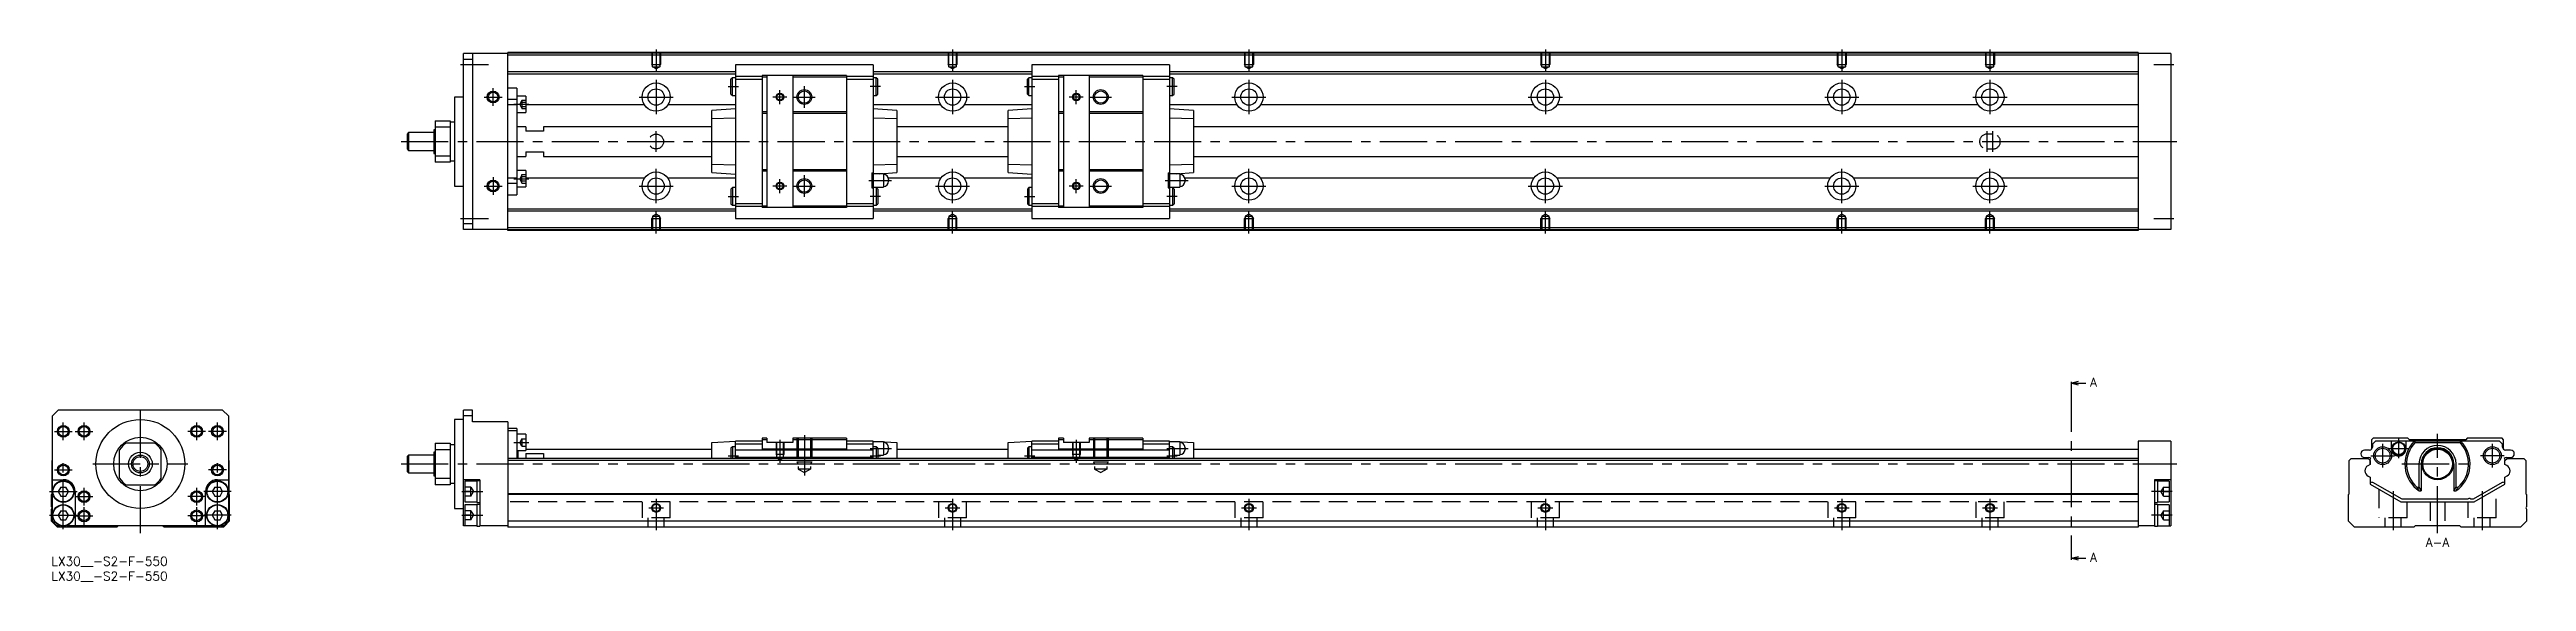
# Model space of a CAD drawing. Extents: x -1 to 835, y -8 to 171.
import ezdxf

# ---------------------------------------------------------------- set-up
doc = ezdxf.new("R2010")
doc.units = 0
doc.header["$LTSCALE"] = 0.5
doc.linetypes.add('CENTER', pattern=[50.8, 31.75, -6.35, 6.35, -6.35])
doc.linetypes.add('DASHED', pattern=[19.05, 12.7, -6.35])
for name, color, linetype in [('MSM_CENTER', 1, 'CENTER'), ('MSM_CONTINUOUS', 7, 'CONTINUOUS'), ('MSM_DASHED', 4, 'DASHED'), ('MSM_NARROW', 5, 'CONTINUOUS'), ('MSM_PART_NUMBER', 7, 'CONTINUOUS')]:
    doc.layers.add(name, color=color, linetype=linetype)
doc.styles.get("Standard").update_dxf_attribs({"font": 'txt.shx', "height": 3, "bigfont": 'bigfont.shx'})

msp = doc.modelspace()

# ---------------------------------------------------------------- linework, layer by layer
at = {"layer": 'MSM_CENTER'}
for p, q in [((204, 171), (204, 163.49)), ((304, 171), (304, 163.49)), ((404, 171), (404, 163.49)), ((504, 171), (504, 163.49)), ((604, 171), (604, 163.49)), ((654, 171), (654, 163.49)), ((138, 166), (147.4, 166)), ((204, 160.75), (204, 149.25)), ((304, 160.75), (304, 149.25)), ((404, 160.75), (404, 149.25)), ((504, 160.75), (504, 149.25)), ((604, 160.75), (604, 149.25)), ((654, 160.75), (654, 149.25)), ((709.25, 166), (716, 166)), ((146, 155), (152, 155)), ((149, 152), (149, 158)), ((156, 152.55), (161, 152.55)), ((198.25, 155), (209.75, 155)), ((228.25, 158.5), (231.75, 158.5)), ((248.11, 155), (243.39, 155)), ((245.75, 152.63), (245.75, 157.36)), ((250.38, 155), (257.62, 155)), ((254, 151.37), (254, 158.62)), ((279.75, 158.5), (276.25, 158.5)), ((298.25, 155), (309.75, 155)), ((328.25, 158.5), (331.75, 158.5)), ((348.11, 155), (343.39, 155)), ((345.75, 152.63), (345.75, 157.36)), ((350.38, 155), (357.62, 155)), ((379.75, 158.5), (376.25, 158.5)), ((398.25, 155), (409.75, 155)), ((498.25, 155), (509.75, 155)), ((598.25, 155), (609.75, 155)), ((648.25, 155), (659.75, 155)), ((204, 136.5), (204, 143.5)), ((653, 136.5), (653, 143.5)), ((655, 136.5), (655, 143.5)), ((118, 140), (717, 140)), ((149, 128), (149, 122)), ((156, 127.44), (161, 127.44)), ((204, 119.25), (204, 130.75)), ((245.75, 122.63), (245.75, 127.36)), ((254, 121.37), (254, 128.62)), ((275.75, 126.9), (283.45, 126.9)), ((304, 119.25), (304, 130.75)), ((345.75, 122.63), (345.75, 127.36)), ((375.75, 126.9), (383.45, 126.9)), ((404, 119.25), (404, 130.75)), ((504, 119.25), (504, 130.75)), ((604, 119.25), (604, 130.75)), ((654, 119.25), (654, 130.75)), ((146, 125), (152, 125)), ((198.25, 125), (209.75, 125)), ((228.25, 121.5), (231.75, 121.5)), ((248.11, 125), (243.39, 125)), ((250.38, 125), (257.62, 125)), ((279.75, 121.5), (276.25, 121.5)), ((298.25, 125), (309.75, 125)), ((328.25, 121.5), (331.75, 121.5)), ((348.11, 125), (343.39, 125)), ((350.38, 125), (357.62, 125)), ((379.75, 121.5), (376.25, 121.5)), ((398.25, 125), (409.75, 125)), ((498.25, 125), (509.75, 125)), ((598.25, 125), (609.75, 125)), ((648.25, 125), (659.75, 125)), ((138, 114), (147.4, 114)), ((204, 109), (204, 116.51)), ((304, 109), (304, 116.51)), ((404, 109), (404, 116.51)), ((504, 109), (504, 116.51)), ((604, 109), (604, 116.51)), ((654, 109), (654, 116.51)), ((709.25, 114), (716, 114)), ((30, 8), (30, 51.5)), ((681.37, 58), (681.37, 0)), ((1, 42.3), (7, 42.3)), ((4, 39.3), (4, 45.3)), ((8, 42.3), (14, 42.3)), ((11, 39.3), (11, 45.3)), ((52, 42.3), (46, 42.3)), ((49, 39.3), (49, 45.3)), ((59, 42.3), (53, 42.3)), ((56, 39.3), (56, 45.3)), ((156, 38.55), (161, 38.55)), ((228.25, 34.1), (231.75, 34.1)), ((245.75, 39.5), (245.75, 31.69)), ((254, 41), (254, 27.41)), ((276.25, 36.5), (283.45, 36.5)), ((276.25, 34.1), (279.75, 34.1)), ((328.25, 34.1), (331.75, 34.1)), ((345.75, 39.5), (345.75, 31.69)), ((376.25, 36.5), (383.45, 36.5)), ((376.25, 34.1), (379.75, 34.1)), ((782.5, 34.1), (790.5, 34.1)), ((786.5, 30.1), (786.5, 38.1)), ((788.65, 36.5), (795.15, 36.5)), ((791.9, 33.25), (791.9, 39.75)), ((805, 8), (805, 41.5)), ((827.5, 34.1), (819.5, 34.1)), ((823.5, 30.1), (823.5, 38.1)), ((1, 29.3), (7, 29.3)), ((4, 9.35), (4, 32.3)), ((14, 31.3), (46, 31.3)), ((59, 29.3), (53, 29.3)), ((56, 9.35), (56, 32.3)), ((118, 31.3), (717, 31.3)), ((793, 31.3), (817, 31.3)), ((-0.65, 22), (8.65, 22)), ((8, 20.3), (14, 20.3)), ((11, 17.3), (11, 23.3)), ((11, 10.8), (11, 16.8)), ((52, 20.3), (46, 20.3)), ((49, 17.3), (49, 23.3)), ((49, 10.8), (49, 16.8)), ((60.65, 22), (51.35, 22)), ((138.5, 22), (145.5, 22)), ((204, 19.5), (204, 9)), ((304, 19.5), (304, 9)), ((404, 19.5), (404, 9)), ((504, 19.5), (504, 9)), ((604, 19.5), (604, 9)), ((654, 19.5), (654, 9)), ((715.5, 22), (708.5, 22)), ((790, 22.18), (790, 9)), ((820, 22.18), (820, 9)), ((-0.65, 14), (8.65, 14)), ((8, 13.8), (14, 13.8)), ((52, 13.8), (46, 13.8)), ((60.65, 14), (51.35, 14)), ((138.5, 14), (145.5, 14)), ((201.5, 16.5), (206.5, 16.5)), ((301.5, 16.5), (306.5, 16.5)), ((401.5, 16.5), (406.5, 16.5)), ((501.5, 16.5), (506.5, 16.5)), ((601.5, 16.5), (606.5, 16.5)), ((651.5, 16.5), (656.5, 16.5)), ((715.5, 14), (708.5, 14))]:
    msp.add_line(p, q, dxfattribs=at)
at = {"layer": 'MSM_CONTINUOUS'}
for p, q in [((154, 169.7), (139, 169.7)), ((139, 110.3), (139, 169.7)), ((142, 167.7), (139, 167.7)), ((142, 169.7), (142, 110.3)), ((704, 170), (154, 170)), ((154, 110), (154, 170)), ((704, 169.8), (154, 169.8)), ((704, 169.1), (154, 169.1)), ((704, 170), (704, 110)), ((715, 169.7), (704, 169.7)), ((715, 169.7), (715, 110.3)), ((230.75, 163.45), (154, 163.45)), ((230.75, 162.75), (154, 162.75)), ((229.75, 161.5), (229.25, 161)), ((229.25, 156), (229.25, 161)), ((229.75, 155.5), (229.75, 161.5)), ((230.75, 161.5), (229.75, 161.5)), ((277.25, 165.9), (230.75, 165.9)), ((230.75, 165.9), (230.75, 114.1)), ((239.75, 161.95), (230.75, 161.95)), ((239.75, 160.95), (230.75, 160.95)), ((239.75, 162.25), (239.75, 117.75)), ((268.25, 162.25), (239.75, 162.25)), ((241.4, 161.75), (239.75, 161.75)), ((241.4, 162.25), (241.4, 117.75)), ((250.1, 162.25), (250.1, 117.75)), ((268.25, 161.75), (250.1, 161.75)), ((268.25, 162.25), (268.25, 117.75)), ((277.25, 161.95), (268.25, 161.95)), ((277.25, 160.95), (268.25, 160.95)), ((277.25, 165.9), (277.25, 114.1)), ((330.75, 163.45), (277.25, 163.45)), ((330.75, 162.75), (277.25, 162.75)), ((278.25, 161.5), (277.25, 161.5)), ((278.75, 161), (278.25, 161.5)), ((278.25, 155.5), (278.25, 161.5)), ((278.75, 156), (278.75, 161)), ((329.75, 161.5), (329.25, 161)), ((329.25, 156), (329.25, 161)), ((329.75, 155.5), (329.75, 161.5)), ((330.75, 161.5), (329.75, 161.5)), ((377.25, 165.9), (330.75, 165.9)), ((330.75, 165.9), (330.75, 114.1)), ((339.75, 161.95), (330.75, 161.95)), ((339.75, 160.95), (330.75, 160.95)), ((339.75, 162.25), (339.75, 117.75)), ((368.25, 162.25), (339.75, 162.25)), ((341.4, 161.75), (339.75, 161.75)), ((341.4, 162.25), (341.4, 117.75)), ((350.1, 162.25), (350.1, 117.75)), ((368.25, 161.75), (350.1, 161.75)), ((368.25, 162.25), (368.25, 117.75)), ((377.25, 161.95), (368.25, 161.95)), ((377.25, 160.95), (368.25, 160.95)), ((377.25, 165.9), (377.25, 114.1)), ((704, 163.45), (377.25, 163.45)), ((704, 162.75), (377.25, 162.75)), ((378.25, 161.5), (377.25, 161.5)), ((378.75, 161), (378.25, 161.5)), ((378.25, 155.5), (378.25, 161.5)), ((378.75, 156), (378.75, 161)), ((136, 155), (136, 125)), ((139, 155), (136, 155)), ((157, 158), (154, 158)), ((157, 154.13), (154, 154.13)), ((157, 152.38), (154, 152.38)), ((157, 158), (157, 122)), ((160, 155.3), (157, 155.3)), ((160, 155.3), (160, 149.8)), ((200.05, 152.36), (160, 152.36)), ((230.75, 152.36), (207.95, 152.36)), ((230.75, 151), (222.75, 150.47)), ((222.75, 129.53), (222.75, 150.47)), ((229.25, 156), (229.75, 155.5)), ((229.75, 155.5), (230.75, 155.5)), ((277.25, 155.5), (278.25, 155.5)), ((300.05, 152.36), (277.25, 152.36)), ((285.25, 150.47), (277.25, 151)), ((278.25, 155.5), (278.75, 156)), ((285.25, 150.47), (285.25, 129.53)), ((330.75, 152.36), (307.95, 152.36)), ((330.75, 151), (322.75, 150.47)), ((322.75, 129.53), (322.75, 150.47)), ((329.25, 156), (329.75, 155.5)), ((329.75, 155.5), (330.75, 155.5)), ((377.25, 155.5), (378.25, 155.5)), ((400.05, 152.36), (377.25, 152.36)), ((385.25, 150.47), (377.25, 151)), ((378.25, 155.5), (378.75, 156)), ((385.25, 150.47), (385.25, 129.53)), ((500.05, 152.36), (407.95, 152.36)), ((600.05, 152.36), (507.95, 152.36)), ((650.05, 152.36), (607.95, 152.36)), ((704, 152.36), (657.95, 152.36)), ((120.5, 143), (120, 142.5)), ((120, 142.5), (120, 137.5)), ((120.5, 143), (120.5, 137)), ((129, 143), (120.5, 143)), ((129, 144), (129, 136)), ((129.5, 144), (129, 144)), ((129.5, 147), (134.5, 147)), ((129.5, 147), (129.5, 133)), ((134.5, 144.82), (129.5, 144.82)), ((134.5, 147), (134.5, 133)), ((136, 146.5), (134.5, 146.5)), ((157, 149.8), (160, 149.8)), ((160, 145), (157, 145)), ((160, 145), (160, 143.5)), ((166, 143.5), (160, 143.5)), ((166, 145), (166, 143.5)), ((222.75, 145), (166, 145)), ((230.75, 147.86), (222.75, 147.6)), ((241.4, 150), (239.75, 150)), ((241.4, 149.5), (239.75, 149.5)), ((268.25, 150), (250.1, 150)), ((268.25, 149.5), (250.1, 149.5)), ((285.25, 147.6), (277.25, 147.86)), ((322.75, 145), (285.25, 145)), ((330.75, 147.86), (322.75, 147.6)), ((341.4, 150), (339.75, 150)), ((341.4, 149.5), (339.75, 149.5)), ((368.25, 150), (350.1, 150)), ((368.25, 149.5), (350.1, 149.5)), ((385.25, 147.6), (377.25, 147.86)), ((704, 145), (385.25, 145)), ((120, 137.5), (120.5, 137)), ((120.5, 137), (129, 137)), ((129, 136), (129.5, 136)), ((129.5, 135.18), (134.5, 135.18)), ((157, 135), (160, 135)), ((160, 136.5), (166, 136.5)), ((160, 136.5), (160, 135)), ((166, 136.5), (166, 135)), ((166, 135), (222.75, 135)), ((285.25, 135), (322.75, 135)), ((385.25, 135), (704, 135)), ((134.5, 133), (129.5, 133)), ((134.5, 133.5), (136, 133.5)), ((157, 127.62), (154, 127.62)), ((157, 125.87), (154, 125.87)), ((160, 130.19), (157, 130.19)), ((160, 130.19), (160, 124.69)), ((200.05, 127.64), (160, 127.64)), ((230.75, 127.64), (207.95, 127.64)), ((222.75, 132.4), (230.75, 132.14)), ((222.75, 129.53), (230.75, 129)), ((241.4, 130.5), (239.75, 130.5)), ((241.4, 130), (239.75, 130)), ((268.25, 130.5), (250.1, 130.5)), ((268.25, 130), (250.1, 130)), ((276.75, 129.4), (276.75, 124.4)), ((276.75, 129.4), (277.25, 129.4)), ((277.25, 128.4), (276.75, 128.4)), ((276.75, 125.4), (277.25, 125.4)), ((277.25, 132.14), (285.25, 132.4)), ((280.7, 129.15), (277.25, 129.15)), ((279.51, 129.15), (285.25, 129.53)), ((280.7, 129.15), (280.7, 124.65)), ((300.05, 127.64), (282.39, 127.64)), ((282.45, 127.2), (282.45, 126.6)), ((330.75, 127.64), (307.95, 127.64)), ((322.75, 132.4), (330.75, 132.14)), ((322.75, 129.53), (330.75, 129)), ((341.4, 130.5), (339.75, 130.5)), ((341.4, 130), (339.75, 130)), ((368.25, 130.5), (350.1, 130.5)), ((368.25, 130), (350.1, 130)), ((376.75, 129.4), (376.75, 124.4)), ((376.75, 129.4), (377.25, 129.4)), ((377.25, 128.4), (376.75, 128.4)), ((376.75, 125.4), (377.25, 125.4)), ((377.25, 132.14), (385.25, 132.4)), ((380.7, 129.15), (377.25, 129.15)), ((379.51, 129.15), (385.25, 129.53)), ((380.7, 129.15), (380.7, 124.65)), ((400.05, 127.64), (382.39, 127.64)), ((382.45, 127.2), (382.45, 126.6)), ((500.05, 127.64), (407.95, 127.64)), ((600.05, 127.64), (507.95, 127.64)), ((650.05, 127.64), (607.95, 127.64)), ((704, 127.64), (657.95, 127.64)), ((136, 125), (139, 125)), ((154, 122), (157, 122)), ((230.75, 117.25), (154, 117.25)), ((157, 124.69), (160, 124.69)), ((229.75, 124.5), (229.25, 124)), ((229.25, 124), (229.25, 119)), ((229.25, 119), (229.75, 118.5)), ((230.75, 124.5), (229.75, 124.5)), ((229.75, 124.5), (229.75, 118.5)), ((229.75, 118.5), (230.75, 118.5)), ((239.75, 119.05), (230.75, 119.05)), ((239.75, 118.05), (230.75, 118.05)), ((241.4, 118.25), (239.75, 118.25)), ((268.25, 117.75), (239.75, 117.75)), ((268.25, 118.25), (250.1, 118.25)), ((277.25, 119.05), (268.25, 119.05)), ((277.25, 118.05), (268.25, 118.05)), ((276.75, 124.4), (277.25, 124.4)), ((277.25, 124.65), (280.7, 124.65)), ((278.25, 124.5), (277.25, 124.5)), ((277.25, 118.5), (278.25, 118.5)), ((330.75, 117.25), (277.25, 117.25)), ((278.25, 124.5), (278.25, 118.5)), ((278.75, 124), (278.25, 124.5)), ((278.25, 118.5), (278.75, 119)), ((278.75, 124), (278.75, 119)), ((329.75, 124.5), (329.25, 124)), ((329.25, 124), (329.25, 119)), ((329.25, 119), (329.75, 118.5)), ((330.75, 124.5), (329.75, 124.5)), ((329.75, 124.5), (329.75, 118.5)), ((329.75, 118.5), (330.75, 118.5)), ((339.75, 119.05), (330.75, 119.05)), ((339.75, 118.05), (330.75, 118.05)), ((341.4, 118.25), (339.75, 118.25)), ((368.25, 117.75), (339.75, 117.75)), ((368.25, 118.25), (350.1, 118.25)), ((377.25, 119.05), (368.25, 119.05)), ((377.25, 118.05), (368.25, 118.05)), ((376.75, 124.4), (377.25, 124.4)), ((377.25, 124.65), (380.7, 124.65)), ((378.25, 124.5), (377.25, 124.5)), ((377.25, 118.5), (378.25, 118.5)), ((704, 117.25), (377.25, 117.25)), ((378.25, 124.5), (378.25, 118.5)), ((378.75, 124), (378.25, 124.5)), ((378.25, 118.5), (378.75, 119)), ((378.75, 124), (378.75, 119)), ((142, 112.3), (139, 112.3)), ((154, 110.3), (139, 110.3)), ((230.75, 116.55), (154, 116.55)), ((704, 110.9), (154, 110.9)), ((704, 110.2), (154, 110.2)), ((704, 110), (154, 110)), ((230.75, 114.1), (277.25, 114.1)), ((330.75, 116.55), (277.25, 116.55)), ((330.75, 114.1), (377.25, 114.1)), ((704, 116.55), (377.25, 116.55)), ((715, 110.3), (704, 110.3)), ((681.37, 58.5), (683.88, 59.17)), ((681.37, 59), (681.37, 58)), ((683.88, 57.83), (681.37, 58.5)), ((681.37, 58.5), (686.38, 58.5)), ((2.3, 49.5), (0.3, 47.5)), ((0.3, 12), (0.3, 47.5)), ((57.7, 49.5), (2.3, 49.5)), ((59.7, 47.5), (57.7, 49.5)), ((59.7, 47.5), (59.7, 12)), ((139, 46.3), (136, 46.3)), ((136, 46.3), (136, 16.3)), ((139, 10.5), (139, 49.5)), ((142, 49.5), (139, 49.5)), ((142, 47.5), (139, 47.5)), ((142, 45.5), (142, 49.5)), ((154, 45.5), (142, 45.5)), ((154, 45.5), (154, 10)), ((157, 43.3), (154, 43.3)), ((157, 42.45), (154, 42.45)), ((157, 43.3), (157, 33.2)), ((23, 26.48), (23, 36.12)), ((34.82, 38.3), (25.18, 38.3)), ((37, 26.48), (37, 36.12)), ((120.5, 34.3), (120, 33.8)), ((120, 33.8), (120, 28.8)), ((129, 34.3), (120.5, 34.3)), ((120.5, 34.3), (120.5, 28.3)), ((129.5, 35.3), (129, 35.3)), ((129, 35.3), (129, 27.3)), ((129.5, 38.3), (134.5, 38.3)), ((129.5, 38.3), (129.5, 24.3)), ((134.5, 36.12), (129.5, 36.12)), ((134.5, 38.3), (134.5, 24.3)), ((136, 37.8), (134.5, 37.8)), ((160, 41.3), (157, 41.3)), ((157, 35.8), (160, 35.8)), ((157.5, 33.2), (157.5, 35.8)), ((160, 41.3), (160, 35.8)), ((160, 36.3), (222.75, 36.3)), ((160, 34.87), (166, 34.87)), ((160, 34.87), (160, 33.2)), ((166, 34.87), (166, 33.2)), ((222.75, 38.5), (230.75, 39)), ((222.75, 33.2), (222.75, 38.5)), ((229.75, 37.1), (229.25, 36.6)), ((229.25, 36.6), (229.25, 33.2)), ((230.75, 37.1), (229.75, 37.1)), ((229.75, 37.1), (229.75, 33.2)), ((239.75, 39), (230.75, 39)), ((230.75, 33.2), (230.75, 39)), ((239.75, 38), (230.75, 38)), ((277.25, 36), (230.75, 36)), ((277.25, 33.5), (230.75, 33.5)), ((239.75, 40), (239.75, 36.29)), ((241.4, 40), (239.75, 40)), ((241.4, 39.5), (239.75, 39.5)), ((268.25, 36.29), (239.75, 36.29)), ((241.4, 40), (241.4, 38.5)), ((250.1, 38.5), (241.4, 38.5)), ((250.1, 40), (250.1, 38.5)), ((268.25, 40), (250.1, 40)), ((268.25, 39.5), (250.1, 39.5)), ((268.25, 40), (268.25, 36.29)), ((277.25, 39), (268.25, 39)), ((277.25, 38), (268.25, 38)), ((277.25, 39), (285.25, 38.5)), ((277.25, 33.2), (277.25, 39)), ((280.7, 38.75), (277.25, 38.75)), ((278.25, 37.1), (277.25, 37.1)), ((278.75, 36.6), (278.25, 37.1)), ((278.25, 37.1), (278.25, 33.2)), ((278.75, 36.6), (278.75, 33.2)), ((278.75, 34.25), (280.7, 34.25)), ((280.7, 38.75), (280.7, 34.25)), ((282.45, 36.8), (282.45, 36.2)), ((285.25, 38.5), (285.25, 33.2)), ((285.25, 36.3), (322.75, 36.3)), ((322.75, 38.5), (330.75, 39)), ((322.75, 33.2), (322.75, 38.5)), ((329.75, 37.1), (329.25, 36.6)), ((329.25, 36.6), (329.25, 33.2)), ((330.75, 37.1), (329.75, 37.1)), ((329.75, 37.1), (329.75, 33.2)), ((339.75, 39), (330.75, 39)), ((330.75, 33.2), (330.75, 39)), ((339.75, 38), (330.75, 38)), ((377.25, 36), (330.75, 36)), ((377.25, 33.5), (330.75, 33.5)), ((339.75, 40), (339.75, 36.29)), ((341.4, 40), (339.75, 40)), ((341.4, 39.5), (339.75, 39.5)), ((368.25, 36.29), (339.75, 36.29)), ((341.4, 40), (341.4, 38.5)), ((350.1, 38.5), (341.4, 38.5)), ((350.1, 40), (350.1, 38.5)), ((368.25, 40), (350.1, 40)), ((368.25, 39.5), (350.1, 39.5)), ((368.25, 40), (368.25, 36.29)), ((377.25, 39), (368.25, 39)), ((377.25, 38), (368.25, 38)), ((377.25, 39), (385.25, 38.5)), ((377.25, 33.2), (377.25, 39)), ((380.7, 38.75), (377.25, 38.75)), ((378.25, 37.1), (377.25, 37.1)), ((378.75, 36.6), (378.25, 37.1)), ((378.25, 37.1), (378.25, 33.2)), ((378.75, 36.6), (378.75, 33.2)), ((378.75, 34.25), (380.7, 34.25)), ((380.7, 38.75), (380.7, 34.25)), ((382.45, 36.8), (382.45, 36.2)), ((385.25, 38.5), (385.25, 33.2)), ((385.25, 36.3), (704, 36.3)), ((704, 39), (704, 10)), ((715, 39), (704, 39)), ((715, 39), (715, 10.5)), ((782.05, 36), (780.35, 36)), ((780.35, 33.5), (781.75, 33.5)), ((783.25, 40), (782.75, 39.5)), ((782.75, 39.5), (782.75, 36.29)), ((784.05, 39), (783.05, 38)), ((783.05, 38), (783.05, 37)), ((795, 40), (783.25, 40)), ((825.95, 39), (784.05, 39)), ((789.4, 39), (789.4, 36.5)), ((794.4, 36.5), (794.4, 39)), ((795.5, 39.5), (795, 40)), ((814.5, 39.5), (795.5, 39.5)), ((797.14, 39), (797.4, 38.5)), ((797.4, 38.5), (812.6, 38.5)), ((812.6, 38.5), (812.86, 39)), ((815, 40), (814.5, 39.5)), ((826.75, 40), (815, 40)), ((826.95, 38), (825.95, 39)), ((827.25, 39.5), (826.75, 40)), ((826.95, 37), (826.95, 38)), ((827.25, 36.29), (827.25, 39.5)), ((829.65, 36), (827.95, 36)), ((828.25, 33.5), (829.65, 33.5)), ((0.2, 32.5), (0.3, 32.6)), ((0.2, 21.2), (0.2, 32.5)), ((0.3, 26), (4, 26)), ((56, 26), (59.7, 26)), ((59.7, 32.6), (59.8, 32.5)), ((59.8, 32.5), (59.8, 21.2)), ((120, 28.8), (120.5, 28.3)), ((120.5, 28.3), (129, 28.3)), ((129, 27.3), (129.5, 27.3)), ((129.5, 26.48), (134.5, 26.48)), ((144.5, 26), (139, 26)), ((143.5, 25.5), (139.5, 25.5)), ((139.5, 25.5), (139.5, 18.5)), ((144.5, 25.65), (143.5, 25.65)), ((143.5, 25.65), (143.5, 18.35)), ((144.5, 26), (144.5, 10.35)), ((704, 33.2), (154, 33.2)), ((704, 32.5), (154, 32.5)), ((715, 26), (709.5, 26)), ((709.5, 26), (709.5, 10.35)), ((710.5, 25.65), (709.5, 25.65)), ((710.5, 25.65), (710.5, 18.35)), ((714.5, 25.5), (710.5, 25.5)), ((714.5, 25.5), (714.5, 18.5)), ((775.2, 32.5), (775.9, 33.2)), ((775.2, 21.2), (775.2, 32.5)), ((775.9, 33.2), (781.55, 33.2)), ((782.25, 31.15), (781.5, 30.72)), ((781.55, 33.2), (782.25, 32.5)), ((781.6, 27.22), (782.25, 26.85)), ((782.2, 32.55), (782.2, 32.7)), ((782.2, 32.7), (782.2, 32.55)), ((782.25, 32.5), (782.2, 32.55)), ((782.25, 31.15), (782.25, 32.5)), ((782.25, 32.5), (782.25, 31.15)), ((782.25, 26.85), (782.25, 24.5)), ((782.7, 25.16), (783.1, 25.16)), ((783.1, 25.16), (792.91, 19.5)), ((798.74, 31.3), (798.74, 23.45)), ((799.5, 31.3), (799.5, 22.2)), ((810.5, 31.3), (810.5, 22.2)), ((811.26, 23.45), (811.26, 31.3)), ((817.09, 19.5), (826.9, 25.16)), ((826.9, 25.16), (827.3, 25.16)), ((827.75, 32.5), (828.45, 33.2)), ((827.75, 32.5), (827.8, 32.55)), ((827.75, 31.15), (827.75, 32.5)), ((827.75, 31.15), (827.75, 32.5)), ((828.4, 30.78), (827.75, 31.15)), ((828.4, 30.78), (827.75, 31.15)), ((827.75, 26.85), (828.5, 27.28)), ((827.75, 26.85), (828.5, 27.28)), ((827.75, 25.45), (827.75, 26.85)), ((827.75, 24.5), (827.75, 26.85)), ((827.8, 32.7), (827.8, 32.55)), ((827.8, 32.55), (827.8, 32.7)), ((828.45, 33.2), (834.1, 33.2)), ((834.1, 33.2), (834.8, 32.5)), ((834.8, 32.5), (834.8, 21.2)), ((0, 21), (0.2, 21.2)), ((0, 16.9), (0, 21)), ((3.13, 23.5), (2.27, 22)), ((2.27, 22), (3.13, 20.5)), ((3.13, 23.5), (4.87, 23.5)), ((3.13, 20.5), (4.87, 20.5)), ((5.73, 22), (4.87, 23.5)), ((4.87, 20.5), (5.73, 22)), ((8, 22), (8, 10.5)), ((25.18, 24.3), (34.82, 24.3)), ((52, 10.5), (52, 22)), ((55.13, 23.5), (54.27, 22)), ((54.27, 22), (55.13, 20.5)), ((55.13, 23.5), (56.87, 23.5)), ((55.13, 20.5), (56.87, 20.5)), ((57.73, 22), (56.87, 23.5)), ((56.87, 20.5), (57.73, 22)), ((59.8, 21.2), (60, 21)), ((60, 21), (60, 12)), ((134.5, 24.3), (129.5, 24.3)), ((134.5, 24.8), (136, 24.8)), ((139.5, 18.5), (143.5, 18.5)), ((143.5, 17.5), (139.5, 17.5)), ((139.5, 17.5), (139.5, 10.5)), ((143.5, 18.35), (144.5, 18.35)), ((144.5, 17.65), (143.5, 17.65)), ((143.5, 17.65), (143.5, 10.35)), ((704, 21.2), (154, 21.2)), ((704, 21), (154, 21)), ((709.5, 18.35), (710.5, 18.35)), ((710.5, 17.65), (709.5, 17.65)), ((710.5, 18.5), (714.5, 18.5)), ((710.5, 17.65), (710.5, 10.35)), ((714.5, 17.5), (710.5, 17.5)), ((714.5, 17.5), (714.5, 10.5)), ((775, 21), (775.2, 21.2)), ((775, 12), (775, 21)), ((782.25, 24.5), (792.64, 18.5)), ((792.64, 18.5), (817.36, 18.5)), ((792.91, 19.5), (815.35, 19.5)), ((798.07, 23.45), (798.74, 23.45)), ((798.74, 23.45), (799.5, 22.2)), ((798.82, 22.2), (799.5, 22.2)), ((810.5, 22.2), (811.26, 23.45)), ((810.5, 22.2), (811.18, 22.2)), ((811.26, 23.45), (811.93, 23.45)), ((816.15, 19.5), (817.09, 19.5)), ((817.36, 18.5), (827.75, 24.5)), ((834.8, 21.2), (835, 21)), ((835, 21), (835, 16.9)), ((0, 12), (0, 16.1)), ((2, 10), (0, 12)), ((1.8, 10.5), (0.3, 12)), ((2.96, 10.5), (1.8, 10.5)), ((22, 10), (2, 10)), ((3.13, 15.5), (2.27, 14)), ((2.27, 14), (3.13, 12.5)), ((3.13, 15.5), (4.87, 15.5)), ((3.13, 12.5), (4.87, 12.5)), ((5.73, 14), (4.87, 15.5)), ((4.87, 12.5), (5.73, 14)), ((54.96, 10.5), (5.04, 10.5)), ((22.5, 10.5), (22, 10)), ((38, 10), (37.5, 10.5)), ((58, 10), (38, 10)), ((55.13, 15.5), (54.27, 14)), ((54.27, 14), (55.13, 12.5)), ((55.13, 15.5), (56.87, 15.5)), ((55.13, 12.5), (56.87, 12.5)), ((57.73, 14), (56.87, 15.5)), ((56.87, 12.5), (57.73, 14)), ((58.2, 10.5), (57.04, 10.5)), ((60, 12), (58, 10)), ((59.7, 12), (58.2, 10.5)), ((136, 16.3), (139, 16.3)), ((143.5, 10.5), (139, 10.5)), ((143.5, 10.35), (144.5, 10.35)), ((154, 10.5), (144.5, 10.5)), ((704, 12), (154, 12)), ((704, 10), (154, 10)), ((709.5, 10.5), (704, 10.5)), ((709.5, 10.35), (710.5, 10.35)), ((710.5, 10.5), (715, 10.5)), ((777, 10), (775, 12)), ((797, 10), (777, 10)), ((797.5, 10.5), (797, 10)), ((812.5, 10.5), (797.5, 10.5)), ((813, 10), (812.5, 10.5)), ((833, 10), (813, 10)), ((835, 12), (833, 10)), ((835, 16.1), (835, 12)), ((681.37, -0.5), (683.88, 0.17)), ((681.37, 0), (681.37, -1)), ((683.88, -1.17), (681.37, -0.5)), ((681.37, -0.5), (686.38, -0.5))]:
    msp.add_line(p, q, dxfattribs=at)
for centre, radius in [((204, 155), 4.75), ((304, 155), 4.75), ((404, 155), 4.75), ((504, 155), 4.75), ((604, 155), 4.75), ((654, 155), 4.75), ((149, 155), 1.62), ((204, 155), 2.75), ((245.75, 155), 1.06), ((245.75, 155), 1.06), ((254, 155), 2.07), ((254, 155), 2.07), ((304, 155), 2.75), ((345.75, 155), 1.06), ((345.75, 155), 1.06), ((354, 155), 2.07), ((354, 155), 2.07), ((404, 155), 2.75), ((504, 155), 2.75), ((604, 155), 2.75), ((654, 155), 2.75), ((149, 125), 1.62), ((204, 125), 4.75), ((204, 125), 2.75), ((245.75, 125), 1.06), ((245.75, 125), 1.06), ((254, 125), 2.07), ((254, 125), 2.07), ((304, 125), 4.75), ((304, 125), 2.75), ((345.75, 125), 1.06), ((345.75, 125), 1.06), ((354, 125), 2.07), ((354, 125), 2.07), ((404, 125), 4.75), ((404, 125), 2.75), ((504, 125), 4.75), ((504, 125), 2.75), ((604, 125), 4.75), ((604, 125), 2.75), ((654, 125), 4.75), ((654, 125), 2.75), ((4, 42.3), 1.62), ((11, 42.3), 1.62), ((30, 31.3), 15), ((49, 42.3), 1.62), ((56, 42.3), 1.62), ((30, 31.3), 9), ((30, 31.3), 4), ((30, 31.3), 3), ((30, 31.3), 2.5), ((786.5, 34.1), 3), ((786.5, 34.1), 2.5), ((791.9, 36.5), 2.25), ((791.9, 36.5), 2.05), ((805, 31.3), 5.3), ((805, 31.3), 5), ((823.5, 34.1), 3), ((823.5, 34.1), 2.5), ((4, 22), 3.65), ((4, 22), 3.5), ((4, 29.3), 1.62), ((56, 22), 3.65), ((56, 22), 3.5), ((56, 29.3), 1.62), ((4, 14), 3.65), ((4, 14), 3.5), ((11, 20.3), 1.62), ((49, 20.3), 1.62), ((56, 14), 3.65), ((56, 14), 3.5), ((204, 16.5), 1.23), ((304, 16.5), 1.23), ((404, 16.5), 1.23), ((504, 16.5), 1.23), ((604, 16.5), 1.23), ((654, 16.5), 1.23), ((11, 13.8), 1.62), ((49, 13.8), 1.62)]:
    msp.add_circle(centre, radius, dxfattribs=at)
for centre, radius, start, end in [((280.7, 127.2), 1.75, 0, 90), ((280.7, 126.6), 1.75, 270, 0), ((380.7, 127.2), 1.75, 0, 90), ((380.7, 126.6), 1.75, 270, 0), ((30, 31.3), 8.5, 124.56032, 145.43968), ((30, 31.3), 8.5, 34.56032, 55.43968), ((280.7, 36.8), 1.75, 0, 90), ((280.7, 36.2), 1.75, 270, 0), ((380.7, 36.8), 1.75, 0, 90), ((380.7, 36.2), 1.75, 270, 0), ((780.35, 34.75), 1.25, 90, 270), ((781.75, 32.5), 1, 41.23398, 90), ((782.05, 37), 1, 270, 0), ((791.9, 36.5), 2.5, 180, 0), ((805, 31.3), 11, 135.573, 235.81959), ((805, 31.3), 10.47, 136.57129, 228.55525), ((805, 31.3), 6.26, 0, 180), ((805, 31.3), 5.5, 0, 180), ((805, 31.3), 11, 304.18041, 44.427), ((805, 31.3), 10.47, 311.44475, 43.42871), ((827.95, 37), 1, 180, 270), ((828.25, 32.5), 1, 90, 138.76602), ((829.65, 34.75), 1.25, 270, 90), ((4, 22), 4, 0, 90), ((30, 31.3), 8.5, 214.56032, 235.43968), ((30, 31.3), 8.5, 304.56032, 325.43968), ((56, 22), 4, 90, 180), ((782.65, 28.85), 2.2, 121.45533, 176.01903), ((782.65, 29.15), 2.2, 183.98097, 241.45517), ((782.7, 32.7), 0.5, 113.32535, 180), ((782.7, 25.66), 0.5, 205.84193, 270), ((827.3, 25.66), 0.5, 270, 334.15807), ((827.3, 32.7), 0.5, 0, 66.67465), ((827.35, 28.85), 2.2, 3.98097, 61.45517), ((827.35, 29.15), 2.2, 301.45533, 356.01903), ((827.35, 29.15), 2.2, 301.45533, 356.01903), ((-0.3, 16.5), 0.5, 306.8699, 53.1301), ((806, 27.35), 8.83, 206.14749, 215.62533), ((804, 27.35), 8.84, 324.37545, 333.85173), ((815.75, 19.2), 0.5, 36.8699, 143.1301), ((835.3, 16.5), 0.5, 126.8699, 233.1301), ((2.3, 12.5), 2, 216.8699, 233.1301), ((57.7, 12.5), 2, 306.8699, 323.1301)]:
    msp.add_arc(centre, radius, start, end, dxfattribs=at)
at = {"layer": 'MSM_DASHED'}
for p, q in [((202.5, 170), (202.5, 166)), ((202.77, 165.2), (202.77, 170)), ((205.23, 170), (205.23, 165.2)), ((205.5, 170), (205.5, 166)), ((302.5, 170), (302.5, 166)), ((302.77, 165.2), (302.77, 170)), ((305.23, 170), (305.23, 165.2)), ((305.5, 170), (305.5, 166)), ((402.5, 170), (402.5, 166)), ((402.77, 165.2), (402.77, 170)), ((405.23, 170), (405.23, 165.2)), ((405.5, 170), (405.5, 166)), ((502.5, 170), (502.5, 166)), ((502.77, 165.2), (502.77, 170)), ((505.23, 170), (505.23, 165.2)), ((505.5, 170), (505.5, 166)), ((602.5, 170), (602.5, 166)), ((602.77, 165.2), (602.77, 170)), ((605.23, 170), (605.23, 165.2)), ((605.5, 170), (605.5, 166)), ((652.5, 170), (652.5, 166)), ((652.77, 165.2), (652.77, 170)), ((655.23, 170), (655.23, 165.2)), ((655.5, 170), (655.5, 166)), ((202.77, 165.53), (202.5, 166)), ((202.5, 166), (205.5, 166)), ((202.77, 165.2), (205.23, 165.2)), ((204, 164.49), (202.77, 165.2)), ((205.23, 165.2), (204, 164.49)), ((205.23, 165.53), (205.5, 166)), ((302.77, 165.53), (302.5, 166)), ((302.5, 166), (305.5, 166)), ((302.77, 165.2), (305.23, 165.2)), ((304, 164.49), (302.77, 165.2)), ((305.23, 165.2), (304, 164.49)), ((305.23, 165.53), (305.5, 166)), ((402.77, 165.53), (402.5, 166)), ((402.5, 166), (405.5, 166)), ((402.77, 165.2), (405.23, 165.2)), ((404, 164.49), (402.77, 165.2)), ((405.23, 165.2), (404, 164.49)), ((405.23, 165.53), (405.5, 166)), ((502.77, 165.53), (502.5, 166)), ((502.5, 166), (505.5, 166)), ((502.77, 165.2), (505.23, 165.2)), ((504, 164.49), (502.77, 165.2)), ((505.23, 165.2), (504, 164.49)), ((505.23, 165.53), (505.5, 166)), ((602.77, 165.53), (602.5, 166)), ((602.5, 166), (605.5, 166)), ((602.77, 165.2), (605.23, 165.2)), ((604, 164.49), (602.77, 165.2)), ((605.23, 165.2), (604, 164.49)), ((605.23, 165.53), (605.5, 166)), ((652.77, 165.53), (652.5, 166)), ((652.5, 166), (655.5, 166)), ((652.77, 165.2), (655.23, 165.2)), ((654, 164.49), (652.77, 165.2)), ((655.23, 165.2), (654, 164.49)), ((655.23, 165.53), (655.5, 166)), ((158.7, 153.8), (157.98, 152.55)), ((158.7, 151.3), (157.98, 152.55)), ((158.7, 154), (160, 154)), ((158.7, 154), (158.7, 151.11)), ((158.7, 153.28), (160, 153.28)), ((158.7, 151.83), (160, 151.83)), ((158.7, 151.11), (160, 151.11)), ((655, 142.5), (653, 142.5)), ((653, 137.5), (655, 137.5)), ((158.7, 128.69), (157.98, 127.44)), ((158.7, 126.19), (157.98, 127.44)), ((158.7, 128.89), (160, 128.89)), ((158.7, 126), (158.7, 128.89)), ((158.7, 128.17), (160, 128.17)), ((158.7, 126.72), (160, 126.72)), ((158.7, 126), (160, 126)), ((202.77, 114.47), (202.5, 114)), ((202.5, 110), (202.5, 114)), ((202.5, 114), (205.5, 114)), ((204, 115.51), (202.77, 114.8)), ((202.77, 114.8), (202.77, 110)), ((202.77, 114.8), (205.23, 114.8)), ((205.23, 114.8), (204, 115.51)), ((205.23, 110), (205.23, 114.8)), ((205.23, 114.47), (205.5, 114)), ((205.5, 110), (205.5, 114)), ((302.77, 114.47), (302.5, 114)), ((302.5, 110), (302.5, 114)), ((302.5, 114), (305.5, 114)), ((304, 115.51), (302.77, 114.8)), ((302.77, 114.8), (302.77, 110)), ((302.77, 114.8), (305.23, 114.8)), ((305.23, 114.8), (304, 115.51)), ((305.23, 110), (305.23, 114.8)), ((305.23, 114.47), (305.5, 114)), ((305.5, 110), (305.5, 114)), ((402.77, 114.47), (402.5, 114)), ((402.5, 110), (402.5, 114)), ((402.5, 114), (405.5, 114)), ((404, 115.51), (402.77, 114.8)), ((402.77, 114.8), (402.77, 110)), ((402.77, 114.8), (405.23, 114.8)), ((405.23, 114.8), (404, 115.51)), ((405.23, 110), (405.23, 114.8)), ((405.23, 114.47), (405.5, 114)), ((405.5, 110), (405.5, 114)), ((502.77, 114.47), (502.5, 114)), ((502.5, 110), (502.5, 114)), ((502.5, 114), (505.5, 114)), ((504, 115.51), (502.77, 114.8)), ((502.77, 114.8), (502.77, 110)), ((502.77, 114.8), (505.23, 114.8)), ((505.23, 114.8), (504, 115.51)), ((505.23, 110), (505.23, 114.8)), ((505.23, 114.47), (505.5, 114)), ((505.5, 110), (505.5, 114)), ((602.77, 114.47), (602.5, 114)), ((602.5, 110), (602.5, 114)), ((602.5, 114), (605.5, 114)), ((604, 115.51), (602.77, 114.8)), ((602.77, 114.8), (602.77, 110)), ((602.77, 114.8), (605.23, 114.8)), ((605.23, 114.8), (604, 115.51)), ((605.23, 110), (605.23, 114.8)), ((605.23, 114.47), (605.5, 114)), ((605.5, 110), (605.5, 114)), ((652.77, 114.47), (652.5, 114)), ((652.5, 110), (652.5, 114)), ((652.5, 114), (655.5, 114)), ((654, 115.51), (652.77, 114.8)), ((652.77, 114.8), (652.77, 110)), ((652.77, 114.8), (655.23, 114.8)), ((655.23, 114.8), (654, 115.51)), ((655.23, 110), (655.23, 114.8)), ((655.23, 114.47), (655.5, 114)), ((655.5, 110), (655.5, 114)), ((158.7, 39.8), (157.98, 38.55)), ((158.7, 37.3), (157.98, 38.55)), ((158.7, 39.8), (160, 39.8)), ((158.7, 39.8), (158.7, 37.3)), ((158.7, 38.55), (160, 38.55)), ((158.7, 37.3), (160, 37.3)), ((244.45, 38.5), (244.45, 34.5)), ((247.05, 34.5), (244.45, 34.5)), ((244.45, 34.5), (244.69, 34.08)), ((244.69, 33.3), (244.69, 38.5)), ((246.81, 38.5), (246.81, 33.3)), ((247.05, 34.5), (246.81, 34.08)), ((247.05, 38.5), (247.05, 34.5)), ((251.5, 40), (251.5, 32)), ((251.93, 40), (251.93, 29.6)), ((256.07, 40), (256.07, 29.6)), ((256.5, 40), (256.5, 32)), ((344.45, 38.5), (344.45, 34.5)), ((347.05, 34.5), (344.45, 34.5)), ((344.45, 34.5), (344.69, 34.08)), ((344.69, 33.3), (344.69, 38.5)), ((346.81, 38.5), (346.81, 33.3)), ((347.05, 34.5), (346.81, 34.08)), ((347.05, 38.5), (347.05, 34.5)), ((351.5, 40), (351.5, 32)), ((351.93, 40), (351.93, 29.6)), ((356.07, 40), (356.07, 29.6)), ((356.5, 40), (356.5, 32)), ((245.75, 32.69), (244.69, 33.3)), ((244.69, 33.3), (246.81, 33.3)), ((246.81, 33.3), (245.75, 32.69)), ((251.5, 32), (256.5, 32)), ((251.5, 32), (251.93, 31.25)), ((256.07, 29.6), (251.93, 29.6)), ((251.93, 29.6), (254, 28.41)), ((256.07, 29.6), (254, 28.41)), ((256.5, 32), (256.07, 31.25)), ((345.75, 32.69), (344.69, 33.3)), ((344.69, 33.3), (346.81, 33.3)), ((346.81, 33.3), (345.75, 32.69)), ((351.5, 32), (356.5, 32)), ((351.5, 32), (351.93, 31.25)), ((356.07, 29.6), (351.93, 29.6)), ((351.93, 29.6), (354, 28.41)), ((356.07, 29.6), (354, 28.41)), ((356.5, 32), (356.07, 31.25)), ((141.5, 23.5), (139.5, 23.5)), ((141.5, 22), (139.5, 22)), ((141.5, 20.5), (139.5, 20.5)), ((141.5, 20.5), (141.5, 23.5)), ((141.5, 23.5), (142.37, 22)), ((141.5, 20.5), (142.37, 22)), ((704, 18.5), (154, 18.5)), ((199.25, 18.5), (199.25, 13.2)), ((208.75, 13.2), (208.75, 18.5)), ((299.25, 18.5), (299.25, 13.2)), ((308.75, 13.2), (308.75, 18.5)), ((399.25, 18.5), (399.25, 13.2)), ((408.75, 13.2), (408.75, 18.5)), ((499.25, 18.5), (499.25, 13.2)), ((508.75, 13.2), (508.75, 18.5)), ((599.25, 18.5), (599.25, 13.2)), ((608.75, 13.2), (608.75, 18.5)), ((649.25, 18.5), (649.25, 13.2)), ((658.75, 13.2), (658.75, 18.5)), ((712.5, 23.5), (711.63, 22)), ((712.5, 20.5), (711.63, 22)), ((712.5, 20.5), (712.5, 23.5)), ((712.5, 23.5), (714.5, 23.5)), ((712.5, 22), (714.5, 22)), ((712.5, 20.5), (714.5, 20.5)), ((785.25, 22.77), (785.25, 13.2)), ((794.75, 13.2), (794.75, 18.5)), ((802.5, 18.5), (802.5, 10.5)), ((807.5, 18.5), (807.5, 10.5)), ((815.25, 18.5), (815.25, 13.2)), ((824.75, 13.2), (824.75, 22.77)), ((141.5, 15.5), (139.5, 15.5)), ((141.5, 14), (139.5, 14)), ((141.5, 12.5), (139.5, 12.5)), ((141.5, 12.5), (141.5, 15.5)), ((141.5, 15.5), (142.37, 14)), ((141.5, 12.5), (142.37, 14)), ((208.75, 13.2), (199.25, 13.2)), ((201.25, 13.2), (201.25, 10)), ((206.75, 10), (206.75, 13.2)), ((308.75, 13.2), (299.25, 13.2)), ((301.25, 13.2), (301.25, 10)), ((306.75, 10), (306.75, 13.2)), ((408.75, 13.2), (399.25, 13.2)), ((401.25, 13.2), (401.25, 10)), ((406.75, 10), (406.75, 13.2)), ((508.75, 13.2), (499.25, 13.2)), ((501.25, 13.2), (501.25, 10)), ((506.75, 10), (506.75, 13.2)), ((608.75, 13.2), (599.25, 13.2)), ((601.25, 13.2), (601.25, 10)), ((606.75, 10), (606.75, 13.2)), ((658.75, 13.2), (649.25, 13.2)), ((651.25, 13.2), (651.25, 10)), ((656.75, 10), (656.75, 13.2)), ((712.5, 15.5), (711.63, 14)), ((712.5, 12.5), (711.63, 14)), ((712.5, 12.5), (712.5, 15.5)), ((712.5, 15.5), (714.5, 15.5)), ((712.5, 14), (714.5, 14)), ((712.5, 12.5), (714.5, 12.5)), ((794.75, 13.2), (785.25, 13.2)), ((787.25, 13.2), (787.25, 10)), ((792.75, 10), (792.75, 13.2)), ((824.75, 13.2), (815.25, 13.2)), ((817.25, 13.2), (817.25, 10)), ((822.75, 10), (822.75, 13.2))]:
    msp.add_line(p, q, dxfattribs=at)
msp.add_circle((204, 140), 2.5, dxfattribs=at)
for centre, start, end in [((653, 140), 90, 270), ((655, 140), 270, 90)]:
    msp.add_arc(centre, 2.5, start, end, dxfattribs=at)
at = {"layer": 'MSM_NARROW'}
for centre, radius in [((149, 155), 2), ((245.75, 155), 1.3), ((254, 155), 2.5), ((345.75, 155), 1.3), ((354, 155), 2.5), ((149, 125), 2), ((245.75, 125), 1.3), ((254, 125), 2.5), ((345.75, 125), 1.3), ((354, 125), 2.5), ((4, 42.3), 2), ((11, 42.3), 2), ((49, 42.3), 2), ((56, 42.3), 2), ((4, 29.3), 2), ((56, 29.3), 2), ((11, 20.3), 2), ((49, 20.3), 2), ((204, 16.5), 1.5), ((304, 16.5), 1.5), ((404, 16.5), 1.5), ((504, 16.5), 1.5), ((604, 16.5), 1.5), ((654, 16.5), 1.5), ((11, 13.8), 2), ((49, 13.8), 2)]:
    msp.add_circle(centre, radius, dxfattribs=at)

# ---------------------------------------------------------------- texts
at = {"layer": 'MSM_PART_NUMBER'}
for s, p in [('A', (687.79, 57.37)), ('LX30__-S2-F-550', (0, -3)), ('A', (687.79, -1.63)), ('A-A', (801.01, 3.36)), ('LX30__-S2-F-550', (0, -8))]:
    msp.add_text(s, height=3, dxfattribs=at).set_placement(p)

doc.saveas('drawing.dxf')
